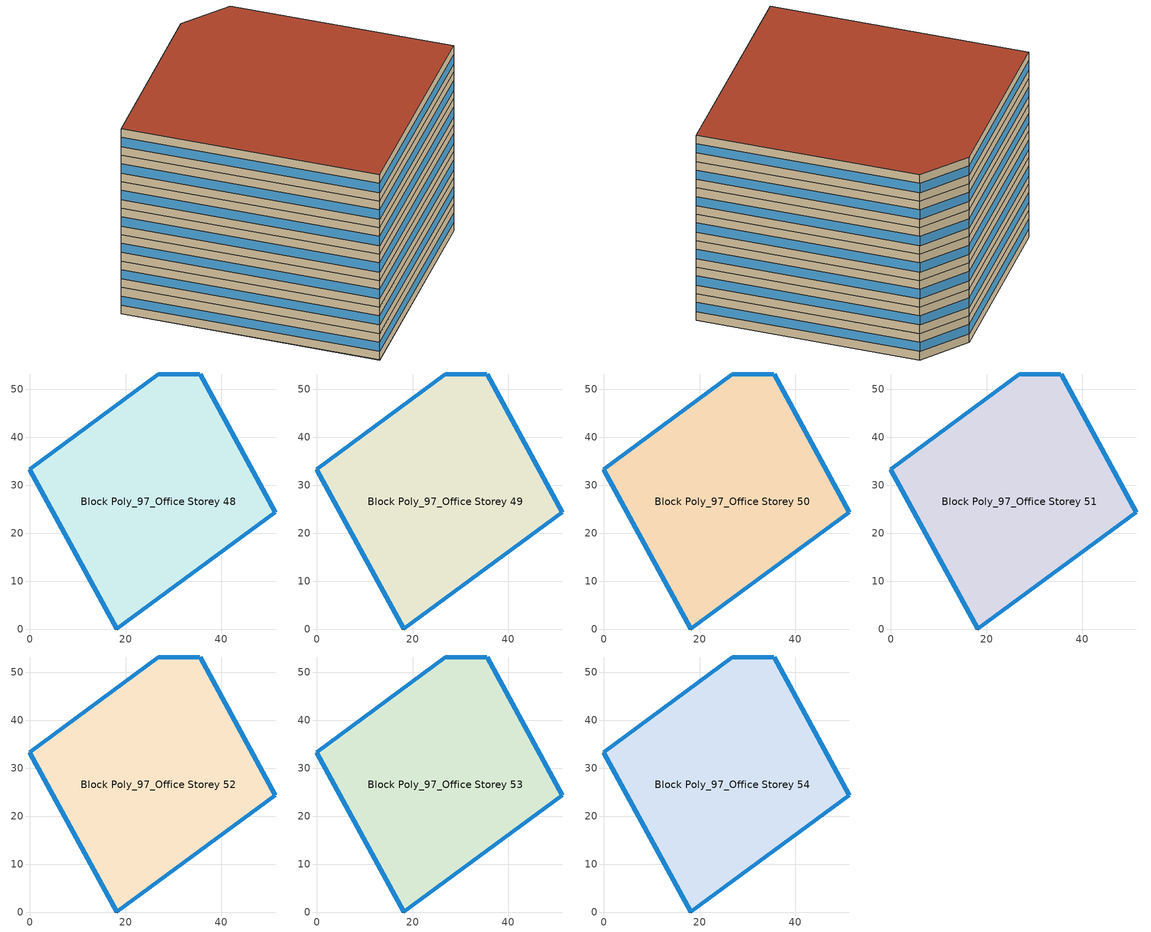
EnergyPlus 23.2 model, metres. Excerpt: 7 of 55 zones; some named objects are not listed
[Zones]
Block Poly_97_Office Storey 48
 floor to Block Poly_97_Office Storey 47 (HSCWZ_Public&Industrial_1995_FloorSlab): 35.51,53.2 51.22,24.39 18.12,0 0,33.28 26.85,53.21 z192
 wall outside (HSCWZ_Public&Industrial_1995_ExtWall): 26.85,53.21 0,33.28 18.12,0 51.22,24.39 35.51,53.2 26.85,53.21 z192:196
 window (HSCWZ_Public&Industrial_1995_Win): 26.83,53.2 0.01,33.29 / 0.01,33.27 18.11,0.02 / 18.14,0.01 51.21,24.37 / 51.21,24.4 35.52,53.19 / 35.51,53.2 26.85,53.21 z193.3:194.7
Block Poly_97_Office Storey 49
 floor to Block Poly_97_Office Storey 48 (HSCWZ_Public&Industrial_1995_FloorSlab): 35.51,53.2 51.22,24.39 18.12,0 0,33.28 26.85,53.21 z196
 wall outside (HSCWZ_Public&Industrial_1995_ExtWall): 26.85,53.21 0,33.28 18.12,0 51.22,24.39 35.51,53.2 26.85,53.21 z196:200
 window (HSCWZ_Public&Industrial_1995_Win): 26.83,53.2 0.01,33.29 / 0.01,33.27 18.11,0.02 / 18.14,0.01 51.21,24.37 / 51.21,24.4 35.52,53.19 / 35.51,53.2 26.85,53.21 z197.3:198.7
Block Poly_97_Office Storey 50
 floor to Block Poly_97_Office Storey 49 (HSCWZ_Public&Industrial_1995_FloorSlab): 35.51,53.2 51.22,24.39 18.12,0 0,33.28 26.85,53.21 z200
 wall outside (HSCWZ_Public&Industrial_1995_ExtWall): 26.85,53.21 0,33.28 18.12,0 51.22,24.39 35.51,53.2 26.85,53.21 z200:204
 window (HSCWZ_Public&Industrial_1995_Win): 26.83,53.2 0.01,33.29 / 0.01,33.27 18.11,0.02 / 18.14,0.01 51.21,24.37 / 51.21,24.4 35.52,53.19 / 35.51,53.2 26.85,53.21 z201.3:202.7
Block Poly_97_Office Storey 51
 floor to Block Poly_97_Office Storey 50 (HSCWZ_Public&Industrial_1995_FloorSlab): 35.51,53.2 51.22,24.39 18.12,0 0,33.28 26.85,53.21 z204
 wall outside (HSCWZ_Public&Industrial_1995_ExtWall): 26.85,53.21 0,33.28 18.12,0 51.22,24.39 35.51,53.2 26.85,53.21 z204:208
 window (HSCWZ_Public&Industrial_1995_Win): 26.83,53.2 0.01,33.29 / 0.01,33.27 18.11,0.02 / 18.14,0.01 51.21,24.37 / 51.21,24.4 35.52,53.19 / 35.51,53.2 26.85,53.21 z205.3:206.7
Block Poly_97_Office Storey 52
 floor to Block Poly_97_Office Storey 51 (HSCWZ_Public&Industrial_1995_FloorSlab): 35.51,53.2 51.22,24.39 18.12,0 0,33.28 26.85,53.21 z208
 wall outside (HSCWZ_Public&Industrial_1995_ExtWall): 26.85,53.21 0,33.28 18.12,0 51.22,24.39 35.51,53.2 26.85,53.21 z208:212
 window (HSCWZ_Public&Industrial_1995_Win): 26.83,53.2 0.01,33.29 / 0.01,33.27 18.11,0.02 / 18.14,0.01 51.21,24.37 / 51.21,24.4 35.52,53.19 / 35.51,53.2 26.85,53.21 z209.3:210.7
Block Poly_97_Office Storey 53
 floor to Block Poly_97_Office Storey 52 (HSCWZ_Public&Industrial_1995_FloorSlab): 35.51,53.2 51.22,24.39 18.12,0 0,33.28 26.85,53.21 z212
 wall outside (HSCWZ_Public&Industrial_1995_ExtWall): 26.85,53.21 0,33.28 18.12,0 51.22,24.39 35.51,53.2 26.85,53.21 z212:216
 window (HSCWZ_Public&Industrial_1995_Win): 26.83,53.2 0.01,33.29 / 0.01,33.27 18.11,0.02 / 18.14,0.01 51.21,24.37 / 51.21,24.4 35.52,53.19 / 35.51,53.2 26.85,53.21 z213.3:214.7
Block Poly_97_Office Storey 54
 floor to Block Poly_97_Office Storey 53 (HSCWZ_Public&Industrial_1995_FloorSlab): 35.51,53.2 51.22,24.39 18.12,0 0,33.28 26.85,53.21 z216
 wall outside (HSCWZ_Public&Industrial_1995_ExtWall): 26.85,53.21 0,33.28 18.12,0 51.22,24.39 35.51,53.2 26.85,53.21 z216:220
 window (HSCWZ_Public&Industrial_1995_Win): 26.83,53.2 0.01,33.29 / 0.01,33.27 18.11,0.02 / 18.14,0.01 51.21,24.37 / 51.21,24.4 35.52,53.19 / 35.51,53.2 26.85,53.21 z217.3:218.7
 roof outside (HSCWZ_Public&Industrial_1995_Roof): 51.22,24.39 35.51,53.2 26.85,53.21 0,33.28 18.12,0 z220
[BUILDING]
shang4hai3shi4_Office_4_4_1995: North Axis=0; Terrain=City; Loads Convergence Tolerance Value=0.04; Temperature Convergence Tolerance Value=0.4; Solar Distribution=FullExterior; Maximum Number of Warmup Days=25; Minimum Number of Warmup Days=1
[MATERIAL] Thermal Absorptance=0.9; Solar Absorptance=0.7; Visible Absorptance=0.7
Name | Roughness | Thickness | Conductivity | Density | Specific Heat
Concrete | MediumRough | 0.1 | 1.7 | 2240 | 900
Brick | MediumRough | 0.1 | 0.72 | 1920 | 840
Tile | Smooth | 0.02 | 1.3 | 2200 | 900
AsphaltFelt | Smooth | 0.01 | 0.2 | 960 | 1000
Insulation 0.011 | Rough | 0.011 | 0.04 | 40 | 1500
Insulation 0.021 | Rough | 0.021 | 0.04 | 40 | 1500
Insulation 0.022 | Rough | 0.022 | 0.04 | 40 | 1500
[WINDOWMATERIAL:SIMPLEGLAZINGSYSTEM]
HSCWZ_Public&Industrial_1995_Win_material: UFactor=4.5; Solar Heat Gain Coefficient=0.6025
[CONSTRUCTION]
HSCWZ_Public&Industrial_1995_FloorSlab: Tile, Concrete, Insulation 0.021, Concrete, Tile
HSCWZ_Public&Industrial_1995_Win: HSCWZ_Public&Industrial_1995_Win_material
HSCWZ_Public&Industrial_1995_Roof: AsphaltFelt, Concrete, Insulation 0.022
HSCWZ_Public&Industrial_1995_ExtWall: Brick, Concrete, Insulation 0.011
[ZONE] Type=1; Multiplier=1; Ceiling Height=autocalculate; Volume=autocalculate; Floor Area=autocalculate; Part of Total Floor Area=Yes
Block Poly_97_Office Storey 48; Block Poly_97_Office Storey 49; Block Poly_97_Office Storey 50; Block Poly_97_Office Storey 51; Block Poly_97_Office Storey 52; Block Poly_97_Office Storey 53; Block Poly_97_Office Storey 54
[PEOPLE] Number of People Schedule=People_Schedule; Number of People Calculation Method=Area/Person; Floor Area per Person=17; Fraction Radiant=0.3; Sensible Heat Fraction=autocalculate; Activity Level Schedule=CN_GenericActivityLevel; Carbon Dioxide Generation Rate=3.82e-08; Enable ASHRAE 55 Comfort Warnings=No; Mean Radiant Temperature Calculation Type=ZoneAveraged; Clothing Insulation Calculation Method=ClothingInsulationSchedule; Cold Stress Temperature Threshold=15.56; Heat Stress Temperature Threshold=30
Name | Zone or ZoneList or Space or SpaceList
People_Block Poly_97_Office Storey 48 | Block Poly_97_Office Storey 48
People_Block Poly_97_Office Storey 49 | Block Poly_97_Office Storey 49
People_Block Poly_97_Office Storey 50 | Block Poly_97_Office Storey 50
People_Block Poly_97_Office Storey 51 | Block Poly_97_Office Storey 51
People_Block Poly_97_Office Storey 52 | Block Poly_97_Office Storey 52
People_Block Poly_97_Office Storey 53 | Block Poly_97_Office Storey 53
People_Block Poly_97_Office Storey 54 | Block Poly_97_Office Storey 54
[LIGHTS] Schedule=Lights_Schedule; Design Level Calculation Method=Watts/Area; Watts per Zone Floor Area=11; Return Air Fraction=0; Fraction Radiant=0; Fraction Visible=0; Fraction Replaceable=1; EndUse Subcategory=General; Return Air Fraction Calculated from Plenum Temperature=No; Return Air Fraction Function of Plenum Temperature Coefficient 1=0; Return Air Fraction Function of Plenum Temperature Coefficient 2=0
Name | Zone or ZoneList or Space or SpaceList
Lights_Block Poly_97_Office Storey 48 | Block Poly_97_Office Storey 48
Lights_Block Poly_97_Office Storey 49 | Block Poly_97_Office Storey 49
Lights_Block Poly_97_Office Storey 50 | Block Poly_97_Office Storey 50
Lights_Block Poly_97_Office Storey 51 | Block Poly_97_Office Storey 51
Lights_Block Poly_97_Office Storey 52 | Block Poly_97_Office Storey 52
Lights_Block Poly_97_Office Storey 53 | Block Poly_97_Office Storey 53
Lights_Block Poly_97_Office Storey 54 | Block Poly_97_Office Storey 54
[ELECTRICEQUIPMENT] Schedule=ElectricEquipment_Schedule; Design Level Calculation Method=Watts/Area; Watts per Zone Floor Area=10; Fraction Latent=0; Fraction Radiant=0; Fraction Lost=0; EndUse Subcategory=General
Name | Zone or ZoneList or Space or SpaceList
ElectricEquipment_Block Poly_97_Office Storey 48 | Block Poly_97_Office Storey 48
ElectricEquipment_Block Poly_97_Office Storey 49 | Block Poly_97_Office Storey 49
ElectricEquipment_Block Poly_97_Office Storey 50 | Block Poly_97_Office Storey 50
ElectricEquipment_Block Poly_97_Office Storey 51 | Block Poly_97_Office Storey 51
ElectricEquipment_Block Poly_97_Office Storey 52 | Block Poly_97_Office Storey 52
ElectricEquipment_Block Poly_97_Office Storey 53 | Block Poly_97_Office Storey 53
ElectricEquipment_Block Poly_97_Office Storey 54 | Block Poly_97_Office Storey 54
[ZONEINFILTRATION:DESIGNFLOWRATE] Schedule=AirEx_ConditionedTime_Schedule; Design Flow Rate Calculation Method=AirChanges/Hour; Air Changes per Hour=1; Constant Term Coefficient=1; Temperature Term Coefficient=0; Velocity Term Coefficient=0; Velocity Squared Term Coefficient=0
Name | Zone or ZoneList or Space or SpaceList
Infil 49 | Block Poly_97_Office Storey 48
Infil 50 | Block Poly_97_Office Storey 49
Infil 51 | Block Poly_97_Office Storey 50
Infil 52 | Block Poly_97_Office Storey 51
Infil 53 | Block Poly_97_Office Storey 52
Infil 54 | Block Poly_97_Office Storey 53
Infil 55 | Block Poly_97_Office Storey 54
[HVACTEMPLATE:ZONE:IDEALLOADSAIRSYSTEM] Template Thermostat=HVACTemp; System Availability Schedule=HVAC_ConditionedTime_Schedule; Maximum Heating Supply Air Temperature=50; Minimum Cooling Supply Air Temperature=13; Maximum Heating Supply Air Humidity Ratio=0.0156; Minimum Cooling Supply Air Humidity Ratio=0.0077; Heating Limit=NoLimit; Cooling Limit=NoLimit; Heating Availability Schedule=Heating_Period_Schedule; Cooling Availability Schedule=Cooling_Period_Schedule; Dehumidification Control Type=ConstantSensibleHeatRatio; Cooling Sensible Heat Ratio=0.7; Dehumidification Setpoint=60; Humidification Control Type=None; Humidification Setpoint=30; Outdoor Air Method=None; Outdoor Air Flow Rate per Person=0.00944; Outdoor Air Flow Rate per Zone Floor Area=0; Outdoor Air Flow Rate per Zone=0; Demand Controlled Ventilation Type=None; Outdoor Air Economizer Type=NoEconomizer; Heat Recovery Type=None; Sensible Heat Recovery Effectiveness=0.7; Latent Heat Recovery Effectiveness=0.65
Block Poly_97_Office Storey 48; Block Poly_97_Office Storey 49; Block Poly_97_Office Storey 50; Block Poly_97_Office Storey 51; Block Poly_97_Office Storey 52; Block Poly_97_Office Storey 53; Block Poly_97_Office Storey 54
[SCHEDULE:COMPACT]
People_Schedule; Lights_Schedule: Through: 12/31, For: Weekdays, Until: 07:00, 0, Until: 08:00, 0.1, Until: 09:00, 0.5, Until: 12:00, 0.95, Until: 14:00, 0.8, Until: 18:00, 0.95, Until: 20:00, 0.3, Until: 24:00, 0, For: AllOtherDays, Until: 24:00, 0
ElectricEquipment_Schedule: Through: 12/31, For: Weekdays, Until: 07:00, 0, Until: 08:00, 0.1, Until: 09:00, 0.5, Until: 12:00, 0.95, Until: 14:00, 0.5, Until: 18:00, 0.95, Until: 20:00, 0.3, Until: 24:00, 0, For: AllOtherDays, Until: 24:00, 0
Heating_Period_Schedule: Through: 04/15, For: AllDays, Until: 24:00, 1, Through: 11/01, For: AllDays, Until: 24:00, 0, Through: 12/31, For: AllDays, Until: 24:00, 1
Cooling_Period_Schedule: Through: 04/15, For: AllDays, Until: 24:00, 0, Through: 10/31, For: AllDays, Until: 24:00, 1, Through: 12/31, For: AllDays, Until: 24:00, 0
HVAC_ConditionedTime_Schedule: Through: 12/31, For: Weekdays, Until: 08:00, 0, Until: 18:00, 1, Until: 24:00, 0, For: AllOtherDays, Until: 24:00, 0
AirEx_ConditionedTime_Schedule: Through: 12/31, For: Weekdays, Until: 07:00, 0, Until: 20:00, 1.5, Until: 24:00, 0, For: AllOtherDays, Until: 24:00, 0
CN_GenericActivityLevel: Through: 12/31, For: Weekdays, Until: 08:00, 80, Until: 18:00, 120, Until: 24:00, 80, For: AllOtherDays, Until: 24:00, 80
